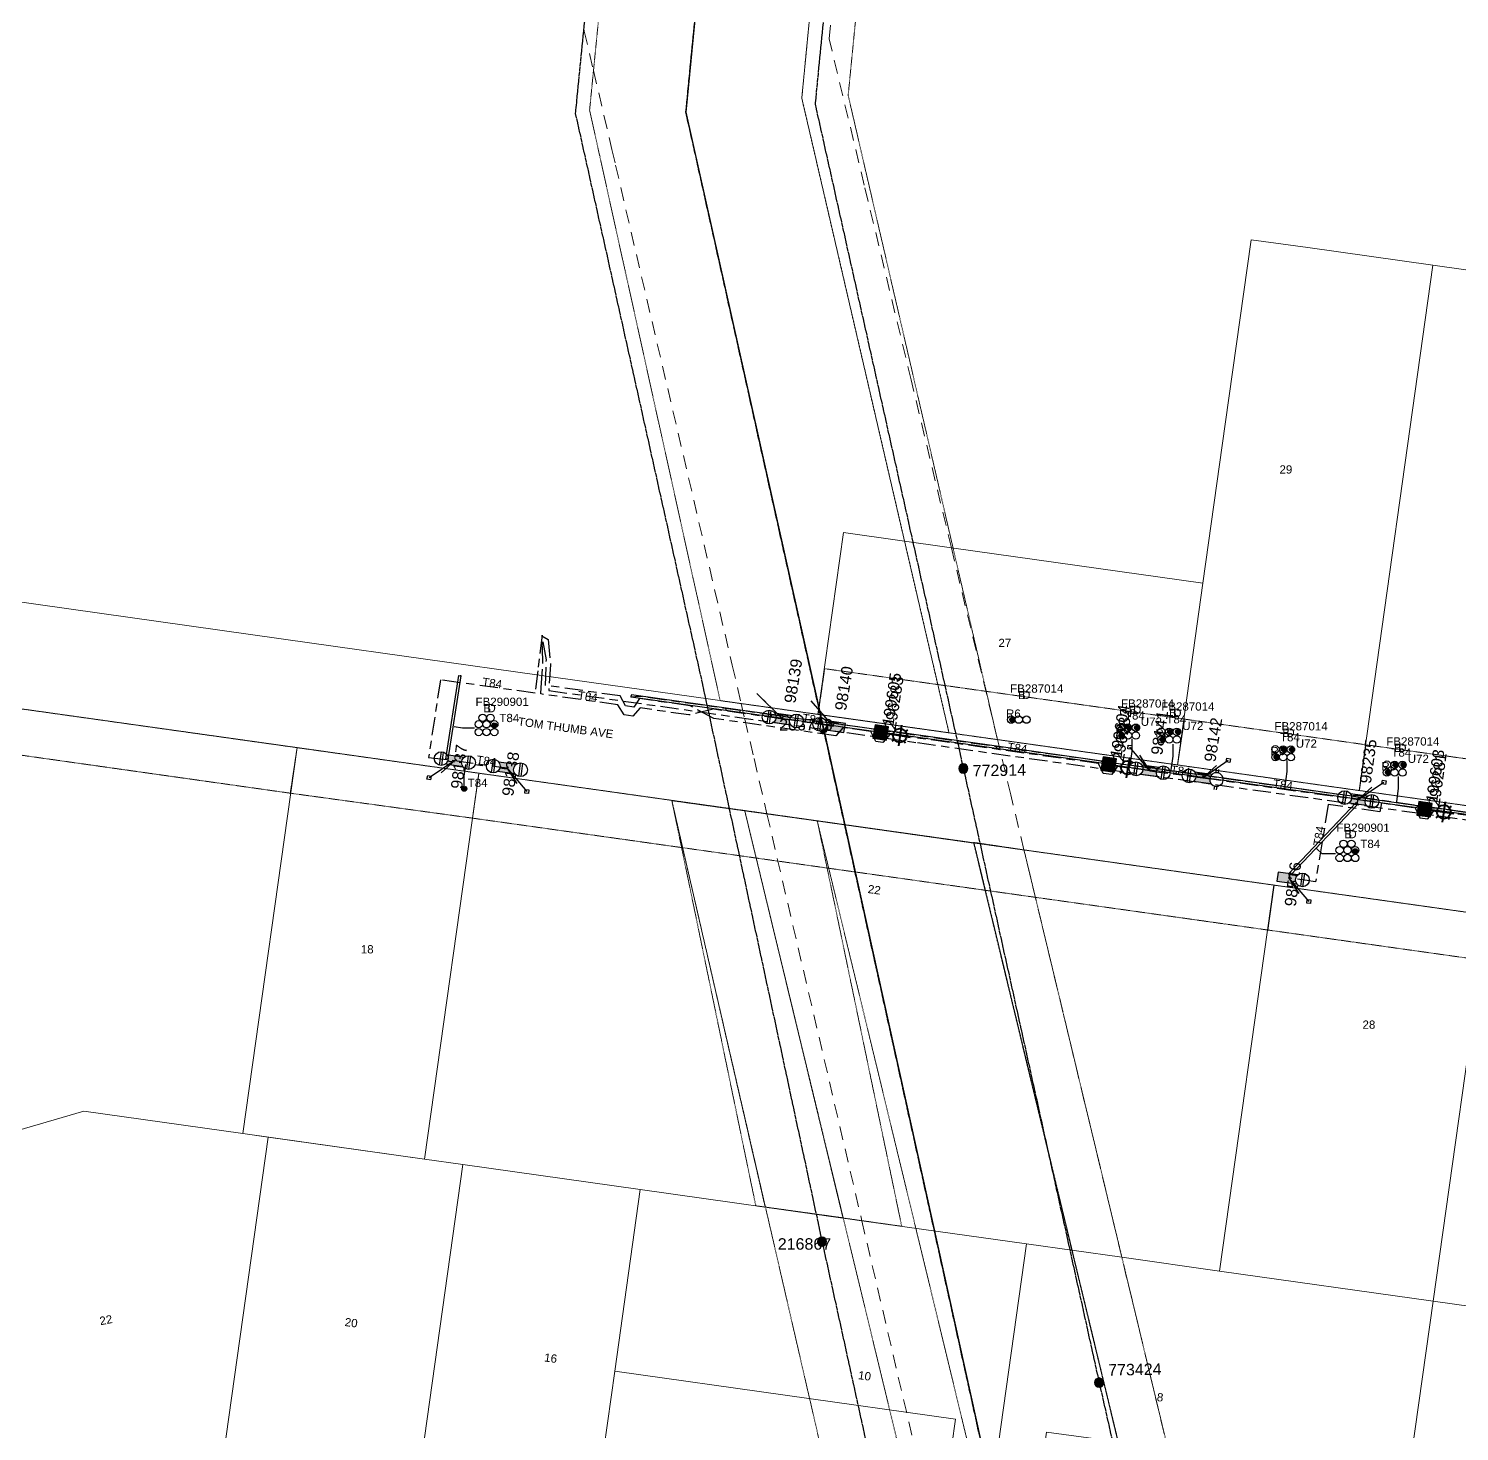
# Model space of a CAD drawing. Header units: metres. Extents: x 277863 to 282129, y 6130772 to 6135401.
# Drawn here: x 279113.3 to 279425.2, y 6133864.1 to 6134169.8 of the extents above; entities that cross this region are included whole.
import ezdxf
from ezdxf.enums import TextEntityAlignment as Align

# ---------------------------------------------------------------- set-up
doc = ezdxf.new("R2010")
doc.units = ezdxf.units.M
for name, pattern in [('Cable Exist OH', [1, 1, 0]), ('Cable Exist UG', [8.2, 4, -1.2, 1.8, -1.2]), ('Dash', [5, 3, -2]), ('HIDDEN', [0.375, 0.25, -0.125]), ('HIDDEN2', [0.1875, 0.125, -0.0625])]:
    doc.linetypes.add(name, pattern=pattern)
doc.layers.get('0').update_dxf_attribs({"color": 6})
for name, color, linetype, lineweight in [('Cadastre Easements_SP_EXT', 9, 'Continuous', 5), ('Cadastre Land Parcels_SP_EXT', 9, 'Continuous', 5), ('Cadastre Other Property_SP_EXT', 9, 'HIDDEN', 5), ('Cadastre Roads_SP_EXT', 9, 'Continuous', 5)]:
    doc.layers.add(name, color=color, linetype=linetype, lineweight=lineweight)
for name, color, linetype in [('Duct_SP_EXT', 7, 'Continuous'), ('Equip_LV_EXT', 7, 'Continuous'), ('Equip_SP_SL_EXT', 7, 'Continuous'), ('Mains_HV_EXT', 7, 'Continuous'), ('Mains_LV_EXT', 7, 'Continuous'), ('Mains_SL_EXT', 7, 'Continuous'), ('Mains_TR_EXT', 7, 'Continuous'), ('Services_SP_EXT', 7, 'Continuous'), ('SupportsOH_SP_TR_HV_LV_SL_EXT', 7, 'Continuous'), ('SupportsUG_SP_LV_EXT', 7, 'Continuous'), ('SupportsUG_SP_LV_SL_EXT', 7, 'Continuous'), ('Trench_SP_EXT', 7, 'Continuous')]:
    doc.layers.add(name, color=color, linetype=linetype)
doc.styles.add('COLUMN_LABEL', font='arial.ttf')
doc.styles.add('iecARIAL', font='arial.ttf', dxfattribs={"height": 2})
doc.styles.add('POLE_LABEL', font='arial.ttf')
doc.styles.get("Standard").update_dxf_attribs({"font": 'arial.ttf'})
doc.linetypes.add('Cable E OH', pattern='A,9.4,["E",Standard,S=1.7,R=0,X=0,Y=-1],0', length=9.4)

# ---------------------------------------------------------------- blocks, each defined once
blk = doc.blocks.new('COLUMN_EXT')
blk.add_hatch(color=256).paths.add_polyline_path([(-1.49, 1.48), (-1.49, -1.49), (1.48, -1.49), (1.48, 1.48)])
blk.add_lwpolyline([(-1.49, -1.49), (1.48, -1.49), (1.48, 1.48), (-1.49, 1.48)], close=True)
for tag, height, style, flags, p in [('ASSET_NUM', 2.5, 'COLUMN_LABEL', 8, (2, 2)), ('STRUCTURE_PLANT_NUMBER', 0.2, 'POLE_LABEL', 9, (1.81, 0.03)), ('STREET_CODE', 0.2, 'COLUMN_LABEL', 9, (1.81, -0.2))]:
    blk.add_attdef(tag, text='', height=height, dxfattribs=dict(style=style, flags=flags)).set_placement(p, align=Align.MIDDLE_LEFT)
at = {"flags": 1}
blk.add_attdef('Z', (1.81, -2.35), '', height=0.2, dxfattribs=at)
at = {"flags": 9}
for tag, p in [('COLUMN_TYPE', (1.81, -0.4)), ('OWNED_BY', (1.81, -0.6)), ('STATE', (1.81, -0.8)), ('USAGE', (1.81, -1)), ('STREETNAME', (1.81, -1.6)), ('SUBURB', (1.81, -1.8)), ('LEGEND', (1.81, -1.2)), ('LOCATION', (1.81, -1.4)), ('NOTES', (1.81, -2))]:
    blk.add_attdef(tag, text='', height=0.2, dxfattribs=at).set_placement(p, align=Align.MIDDLE_LEFT)
blk = doc.blocks.new('PILLAR_EXT')
blk.add_hatch(color=256).paths.add_polyline_path([(-2.475, 0.99), (-2.475, -0.99), (2.475, -0.99), (2.475, 0.99)])
blk.add_lwpolyline([(-2.475, -0.99), (2.475, -0.99), (2.475, 0.99), (-2.475, 0.99)], close=True)
at = {"style": 'iecARIAL', "flags": 8}
blk.add_attdef('ASSET_NUM', (1.5, 3.5), '', height=2.5, dxfattribs=at)
for tag, p, flags in [('OWNED_BY', (0, -0.2), 9), ('STATE', (0, -0.4), 9), ('SUPPORT_TYPE', (0, -0.6), 9), ('STREETNAME', (0, -1.8), 9), ('SUBURB', (0, -2), 1), ('USAGE', (0, -0.8), 9), ('LEGEND', (0, -1), 9), ('LOCATION', (0, -1.2), 9), ('NOTES', (0, -1.4), 9), ('PARENT', (0, -1.6), 9)]:
    blk.add_attdef(tag, p, '', height=0.2, dxfattribs=dict(flags=flags))
blk = doc.blocks.new('DUCT_EXT')
blk.add_circle((0, 0.8), 0.8)
at = {"flags": 1}
blk.add_attdef('Z', (0, 0), '', height=0.2, dxfattribs=at)
at = {"flags": 9}
for tag, p in [('DUCT_CODE', (0, 0)), ('XSECT_TYPE', (0, -0.2)), ('STATE', (0, -0.6)), ('FB_REFERENCE', (0, -0.4)), ('NOTES', (0, -0.8))]:
    blk.add_attdef(tag, text='', height=0.2, dxfattribs=at).set_placement(p, align=Align.MIDDLE_LEFT)
blk = doc.blocks.new('SL_LANTERN_EXT')
at = {"lineweight": 40}
for p, q in [((0, 1.97), (0, 6.47)), ((-2.25, 4.22), (2.25, 4.22)), ((-1.46, 5.68), (-1.06, 5.28)), ((-1.46, 2.76), (-1.06, 3.16)), ((1.46, 5.68), (1.06, 5.28)), ((1.46, 2.76), (1.06, 3.16)), ((0, 0), (0, 2.72))]:
    blk.add_line(p, q, dxfattribs=at)
blk.add_circle((0, 4.22), 1.5, dxfattribs=at)
at = {"style": 'iecARIAL', "flags": 8}
blk.add_attdef('ASSET_NUM', (1.5, 1.5), '', height=2.5, dxfattribs=at)
for tag, p, height, flags in [('OPERATING_VOLTAGE', (0.98, -1.65), 0.2, 9), ('ORIENTATION', (0.98, -1.85), 0.2, 9), ('OWNED_BY', (0.98, -2.05), 0.2, 9), ('STATE', (0.98, -2.25), 0.2, 9), ('CONSTRUCTED_VOLTAGE', (0.98, -0.65), 0.2, 9), ('CONTROL_TYPE', (0.98, -0.85), 0.2, 9), ('LANTERN_PURPOSE', (0.98, -1.05), 0.2, 9), ('LANTERN_TYPE', (0.98, -1.25), 0.2, 9), ('NO_PHASES', (0.98, -1.45), 0.2, 9), ('USAGE', (0.98, -2.45), 0.2, 9), ('CEXIST', (0.98, -2.65), 0.2, 9), ('CNEW', (0.98, -2.85), 0.2, 9), ('CNUMBER', (0.98, -3.05), 0.2, 9), ('CREMOVE', (0.98, -3.25), 0.2, 9), ('LNUMBER', (2.18, -3.25), 2.5, 8), ('CREPLACE', (0.98, -3.45), 0.2, 9), ('LKINGHEIGHT', (0.98, -3.65), 0.2, 9), ('LBRACKET', (0.98, -3.85), 0.2, 9), ('LBRACKETVOCAB', (0.98, -4.05), 0.2, 9), ('LCATEGORY', (0.98, -4.25), 0.2, 9), ('LCHARGE1', (0.98, -4.45), 0.2, 9), ('LCHARGE1PERCENT', (0.98, -4.65), 0.2, 9), ('LCHARGE2', (0.98, -4.85), 0.2, 9), ('LCHARGE2PERCENT', (0.98, -5.05), 0.2, 9), ('LCHARGE3', (0.98, -5.25), 0.2, 9), ('LCHARGE3PERCENT', (0.98, -5.45), 0.2, 9), ('LEXIST', (0.98, -5.65), 0.2, 9), ('LLAMP', (0.98, -5.85), 0.2, 9), ('LLAMPVOCAB', (0.98, -6.05), 0.2, 9), ('LMAST', (0.98, -6.25), 0.2, 9), ('STREETNAME', (0.98, -9.25), 0.2, 9), ('SUBURB', (0.98, -9.45), 0.2, 1), ('LMASTVOCAB', (0.98, -6.45), 0.2, 9), ('LNEW', (0.98, -6.65), 0.2, 9), ('LANTNUMBER', (0.98, -6.85), 0.2, 9), ('LOUTREACH', (0.98, -7.25), 0.2, 9), ('LOUTREACHVOCAB', (0.98, -7.45), 0.2, 9), ('LRATECODE', (0.98, -7.65), 0.2, 9), ('LREMOVE', (0.98, -7.85), 0.2, 9), ('LREPLACE', (0.98, -8.05), 0.2, 9), ('LTYPE', (0.98, -8.25), 0.2, 9), ('LTYPEVOCAB', (0.98, -8.45), 0.2, 9), ('LEGEND', (0.98, -8.65), 0.2, 9), ('LOCATION', (0.98, -8.85), 0.2, 9), ('NOTES', (0.98, -9.05), 0.2, 9)]:
    blk.add_attdef(tag, p, '', height=height, dxfattribs=dict(flags=flags))
blk = doc.blocks.new('CCP_EXT')
blk.add_wipeout([(0, 0.57), (0.57, 0), (0, -0.57), (-0.57, 0)])
blk.add_lwpolyline([(-0.57, 0), (0, 0.57), (0.57, 0), (0, -0.57), (-0.57, 0)])
at = {"flags": 1}
blk.add_attdef('Z', (0, 0), '', height=0.2, dxfattribs=at)
at = {"flags": 9}
for tag, p in [('CCP_TYPE', (0, 0)), ('CONSTRUCTED_VOLTAGE', (0, -0.2)), ('OPERATING_VOLTAGE', (0, -0.6)), ('ORIENTATION', (0, -0.8)), ('OWNED_BY', (0, -1)), ('STATE', (0, -1.8)), ('NO_PHASES', (0, -0.4)), ('USAGE', (0, -1.2)), ('LEGEND', (0, -1.4)), ('LIFE_SUPPORT', (0, -1.6)), ('NOTES', (0, -2))]:
    blk.add_attdef(tag, text='', height=0.2, dxfattribs=at).set_placement(p, align=Align.MIDDLE_LEFT)
blk = doc.blocks.new('POLE_EXT')
blk.add_hatch(color=256).paths.add_polyline_path([(-1, 0, 1), (1, 0, 1)])
blk.add_lwpolyline([(-1, 0, 1), (1, 0, 1)], format="xyb", close=True)
for tag, height, flags, p in [('pNumber', 2.5, 8, (-17.84, 2.07)), ('OWNED_BY', 0.2, 9, (1.35, -0.4)), ('SPECIAL_USE', 0.2, 9, (1.35, -0.8)), ('STATE', 0.2, 9, (1.35, -1)), ('cLV', 0.2, 9, (1.35, -1.4)), ('hDepth', 0.2, 9, (1.35, -1.6)), ('hDia', 0.2, 9, (1.35, -1.8)), ('cHV', 0.2, 9, (1.35, -2)), ('PARENT', 0.2, 9, (1.35, -0.6)), ('USAGE', 0.2, 9, (1.35, -1.2)), ('LBRACKET', 0.2, 9, (1.35, -2.2)), ('LExisting', 0.2, 9, (1.35, -2.4)), ('LANTNUMBER', 0.2, 9, (1.35, -2.6)), ('LOther', 0.2, 9, (1.35, -2.8)), ('LRemove', 0.2, 9, (1.35, -3)), ('LEGEND', 0.2, 9, (1.35, -3.2)), ('cLinedev', 0.2, 9, (1.35, -3.4)), ('pExisting', 0.2, 9, (1.35, -3.8)), ('pFooting', 0.2, 9, (1.35, -4.4)), ('pNew', 0.2, 9, (1.35, -4.6)), ('pRelocate', 0.2, 9, (1.35, -5)), ('pRemove', 0.2, 9, (1.35, -5.2)), ('pReplace', 0.2, 9, (1.35, -5.4)), ('pStay', 0.2, 9, (1.35, -5.6)), ('pType', 0.2, 9, (1.35, -5.8)), ('cspan', 0.2, 9, (1.35, -6)), ('STREETNAME', 0.2, 9, (1.35, -6.2)), ('LOCATION', 0.2, 9, (1.35, -3.6)), ('PFNUMBER', 0.2, 9, (1.35, -4)), ('NEWPFNUMBER', 0.2, 9, (1.35, -4.2)), ('SUBURB', 0.2, 9, (1.35, -6.4)), ('OPERATED_BY', 0.2, 9, (1.36, -7.01)), ('NOTES', 0.2, 9, (1.35, -6.6)), ('MAINTAINED_BY', 0.2, 9, (1.36, -6.81))]:
    blk.add_attdef(tag, text='', height=height, dxfattribs=dict(flags=flags)).set_placement(p, align=Align.MIDDLE_LEFT)
at = {"style": 'POLE_LABEL'}
for tag, height, flags, p in [('ASSET_NUM', 2.5, 8, (2, 2)), ('STRUCTURE_PLANT_NUMBER', 0.2, 9, (1.35, 0.03)), ('STREET_CODE', 0.2, 9, (1.35, -0.2))]:
    blk.add_attdef(tag, text='', height=height, dxfattribs=dict(at, flags=flags)).set_placement(p, align=Align.MIDDLE_LEFT)
at = {"flags": 1}
blk.add_attdef('Z', (1.35, -7.33), '', height=0.2, dxfattribs=at)
blk = doc.blocks.new('LV_UG_LINKS_CLOSED_EXT')
blk.add_wipeout([(-1.06, 1.06), (-1.18, 0.92), (-1.29, 0.76), (-1.37, 0.59), (-1.43, 0.42), (-1.48, 0.23), (-1.49, 0.05), (-1.49, -0.14), (-1.46, -0.33), (-1.41, -0.51), (-1.33, -0.68), (-1.24, -0.84), (-1.12, -0.99), (-0.99, -1.12), (-0.84, -1.24), (-0.68, -1.33), (-0.51, -1.41), (-0.33, -1.46), (-0.14, -1.49), (0.05, -1.49), (0.23, -1.48), (0.42, -1.43), (0.59, -1.37), (0.76, -1.29), (0.92, -1.18), (1.06, -1.06), (1.18, -0.92), (1.29, -0.76), (1.37, -0.59), (1.43, -0.42), (1.48, -0.23), (1.49, -0.05), (1.49, 0.14), (1.46, 0.33), (1.41, 0.51), (1.33, 0.68), (1.24, 0.84), (1.12, 0.99), (0.99, 1.12), (0.84, 1.24), (0.68, 1.33), (0.51, 1.41), (0.33, 1.46), (0.14, 1.49), (-0.05, 1.49), (-0.23, 1.48), (-0.42, 1.43), (-0.59, 1.37), (-0.76, 1.29), (-0.92, 1.18)])
for p, q in [((-0.25, -1.48), (-0.25, 1.48)), ((0.25, -1.48), (0.25, 1.48))]:
    blk.add_line(p, q)
blk.add_circle((0, 0), 1.5)
at = {"flags": 9}
for tag, p in [('ACTUAL_STATUS', (0, 0)), ('CONSTRUCTED_VOLTAGE', (0, -0.2)), ('OPERATING_VOLTAGE', (0, -0.6)), ('ORIENTATION', (0, -0.8)), ('STATE', (0, -1)), ('SWITCH_TYPE', (0, -1.2)), ('NO_PHASES', (0, -0.4)), ('USAGE', (0, -1.4)), ('NOTES', (0, -1.6))]:
    blk.add_attdef(tag, text='', height=0.2, dxfattribs=at).set_placement(p, align=Align.MIDDLE_LEFT)
at = {"flags": 1}
blk.add_attdef('Z', (0, 0), '', height=0.2, dxfattribs=at)
blk = doc.blocks.new('LV_UG_LINKS_OPEN_EXT')
for p, q in [((-0.25, 1.47), (-0.25, 2.22)), ((0.25, 1.47), (0.25, 2.22)), ((-0.25, -1.47), (-0.25, -2.22)), ((0.25, -1.47), (0.25, -2.22))]:
    blk.add_line(p, q)
at = {"flags": 9}
for tag, p in [('ACTUAL_STATUS', (0, 0)), ('CONSTRUCTED_VOLTAGE', (0, -0.2)), ('OPERATING_VOLTAGE', (0, -0.6)), ('ORIENTATION', (0, -0.8)), ('STATE', (0, -1)), ('SWITCH_TYPE', (0, -1.2)), ('NO_PHASES', (0, -0.4)), ('USAGE', (0, -1.4)), ('NOTES', (0, -1.6))]:
    blk.add_attdef(tag, text='', height=0.2, dxfattribs=at).set_placement(p, align=Align.MIDDLE_LEFT)
at = {"flags": 1}
blk.add_attdef('Z', (0, 0), '', height=0.2, dxfattribs=at)
blk.add_wipeout([(-0.25, 1.47), (-0.43, 1.43), (-0.61, 1.36), (-0.77, 1.28), (-0.93, 1.17), (-1.07, 1.05), (-1.19, 0.9), (-1.29, 0.75), (-1.38, 0.58), (-1.44, 0.4), (-1.48, 0.22), (-1.49, 0.03), (-1.49, -0.16), (-1.45, -0.34), (-1.4, -0.52), (-1.32, -0.69), (-1.23, -0.85), (-1.11, -1), (-0.98, -1.13), (-0.83, -1.24), (-0.66, -1.34), (-0.49, -1.41), (-0.31, -1.46), (-0.13, -1.49), (0.06, -1.49), (0.25, -1.47), (0.43, -1.43), (0.61, -1.36), (0.77, -1.28), (0.93, -1.17), (1.07, -1.05), (1.19, -0.9), (1.29, -0.75), (1.38, -0.58), (1.44, -0.4), (1.48, -0.22), (1.49, -0.03), (1.49, 0.16), (1.45, 0.34), (1.4, 0.52), (1.32, 0.69), (1.23, 0.85), (1.11, 1), (0.98, 1.13), (0.83, 1.24), (0.66, 1.34), (0.49, 1.41), (0.31, 1.46), (0.13, 1.49), (-0.06, 1.49)])
blk.add_lwpolyline([(0, -1.49, 1), (0, 1.49, 1)], format="xyb", close=True)
blk = doc.blocks.new('CABLE_LARGE_EXT')
h = blk.add_hatch(color=256)
edge = h.paths.add_edge_path()
edge.add_arc((0, 0.55), 0.55, 0, 360)
blk.add_circle((0, 0.55), 0.55)
at = {"flags": 1}
blk.add_attdef('Z', (0, 0), '', height=0.2, dxfattribs=at)
at = {"flags": 9}
for tag, p in [('COND_CODE', (0, 0)), ('STATE', (0, -0.4)), ('XSECT_SIZE', (0, -0.6)), ('FB_REFERENCE', (0, -0.2)), ('NOTES', (0, -0.8))]:
    blk.add_attdef(tag, text='', height=0.2, dxfattribs=at).set_placement(p, align=Align.MIDDLE_LEFT)

msp = doc.modelspace()

# ---------------------------------------------------------------- linework, layer by layer
at = {"layer": 'Cadastre Land Parcels_SP_EXT', "linetype": 'Continuous'}
for points in [[(279363.71, 6134009.37), (279403.32, 6134003.8), (279419.41, 6134118.25), (279392.15, 6134122.1), (279379.78, 6134123.84), (279374.14, 6134083.66), (279369.28, 6134048.99), (279363.71, 6134009.37)], [(279403.32, 6134003.8), (279442.94, 6133998.23), (279449.9, 6134047.75), (279459.03, 6134112.66), (279419.41, 6134118.25), (279403.32, 6134003.8)], [(279369.28, 6134048.99), (279314.44, 6134056.7), (279290.93, 6134060.01), (279285.36, 6134020.39), (279324.49, 6134014.89), (279363.71, 6134009.37), (279369.28, 6134048.99)], [(279030.4, 6134002.32), (279091.63, 6133924.1), (279125.3, 6133933.89), (279159.97, 6133929.02), (279171.8, 6134013.13), (279105.47, 6134022.47), (279103.65, 6134022.7), (279098.47, 6134023.2), (279093.28, 6134023.42), (279088.08, 6134023.37), (279082.88, 6134023.05), (279077.72, 6134022.46), (279072.59, 6134021.59), (279067.51, 6134020.46), (279062.5, 6134019.07), (279057.57, 6134017.41), (279052.73, 6134015.5), (279048, 6134013.34), (279043.39, 6134010.93), (279038.91, 6134008.29), (279034.57, 6134005.42), (279030.4, 6134002.32)], [(279211.42, 6134007.56), (279171.8, 6134013.13), (279159.97, 6133929.02), (279199.58, 6133923.45), (279211.42, 6134007.56)], [(279199.58, 6133923.45), (279207.97, 6133922.27), (279246.6, 6133916.84), (279294.92, 6133910.04), (279330.8, 6133904.99), (279351.6, 6133902.07), (279372.91, 6133899.07), (279384.74, 6133983.18), (279330.27, 6133990.84), (279274.22, 6133998.73), (279211.42, 6134007.56), (279199.58, 6133923.45)], [(279431.29, 6133976.63), (279431.29, 6133976.64), (279384.74, 6133983.18), (279384.74, 6133983.18), (279372.91, 6133899.07), (279419.47, 6133892.52), (279431.29, 6133976.63)], [(279508.93, 6133950.36), (279508.93, 6133950.37), (279495.81, 6133967.57), (279431.29, 6133976.64), (279431.29, 6133976.63), (279419.47, 6133892.52), (279499.21, 6133881.31), (279508.93, 6133950.36)], [(279070.74, 6133861.59), (279135.38, 6133854.93), (279144.04, 6133841.31), (279167.01, 6133847.22), (279155.68, 6133858.46), (279165.48, 6133928.24), (279159.97, 6133929.02), (279125.3, 6133933.89), (279091.63, 6133924.1), (279074.05, 6133893.77), (279070.74, 6133861.59)], [(279155.68, 6133858.46), (279167.01, 6133847.22), (279196.84, 6133843.03), (279207.97, 6133922.27), (279199.58, 6133923.45), (279165.48, 6133928.24), (279155.68, 6133858.46)], [(279196.84, 6133843.03), (279235.47, 6133837.59), (279241.04, 6133877.21), (279246.6, 6133916.84), (279207.97, 6133922.27), (279196.84, 6133843.03)], [(279241.04, 6133877.21), (279315.34, 6133866.77), (279309.77, 6133827.14), (279319.67, 6133825.75), (279330.8, 6133904.99), (279294.92, 6133910.04), (279246.6, 6133916.84), (279241.04, 6133877.21)], [(279319.67, 6133825.75), (279329.57, 6133824.39), (279335.15, 6133863.98), (279413.95, 6133853.34), (279419.47, 6133892.52), (279372.91, 6133899.07), (279351.6, 6133902.07), (279330.8, 6133904.99), (279319.67, 6133825.75)], [(279413.95, 6133853.34), (279493.71, 6133842.23), (279494.99, 6133851.34), (279499.21, 6133881.31), (279419.47, 6133892.52), (279413.95, 6133853.34)], [(279235.47, 6133837.59), (279309.77, 6133827.14), (279315.34, 6133866.77), (279241.04, 6133877.21), (279235.47, 6133837.59)]]:
    msp.add_lwpolyline(points, close=True, dxfattribs=at)
at = {"layer": 'Cadastre Other Property_SP_EXT', "linetype": 'HIDDEN2'}
for points in [[(279264.04, 6134023.38), (279313.92, 6134016.37), (279281.83, 6134154.69), (279284.76, 6134184.94), (279298.11, 6134320.13), (279252.77, 6134326.52), (279239.25, 6134189.42), (279235.57, 6134152.07), (279237.37, 6134143.93), (279237.77, 6134142.13), (279264.04, 6134023.38)], [(279324.49, 6134014.88), (279291.94, 6134155.29), (279308.01, 6134318.74), (279298.11, 6134320.13), (279284.76, 6134184.94), (279281.83, 6134154.69), (279313.92, 6134016.37), (279324.49, 6134014.88)], [(279269.39, 6133999.41), (279253.49, 6134001.64), (279273.85, 6133913), (279290.8, 6133910.66), (279269.39, 6133999.41)], [(279253.49, 6134001.64), (279271.8, 6133913.29), (279303.61, 6133908.82), (279285.21, 6133997.18), (279253.49, 6134001.64)]]:
    msp.add_lwpolyline(points, close=True, dxfattribs=at)
msp.add_lwpolyline([(279171.8, 6134013.13), (279103.65, 6134022.71), (279103.65, 6134022.71, 0.198945), (279030.4, 6134002.32), (279030.4, 6134002.32), (279036.58, 6133994.43), (279036.58, 6133994.43, -0.194951), (279101.25, 6134012.96), (279101.25, 6134012.96), (279170.31, 6134003.21), (279171.8, 6134013.13)], format="xyb", close=True, dxfattribs=at)
at = {"layer": 'Duct_SP_EXT'}
for p, q in [((279207.09, 6134028.85), (279207.33, 6134028.81)), ((279207.57, 6134028.77), (279207.33, 6134028.81)), ((279244.67, 6134024.64), (279244.64, 6134024.4)), ((279265.35, 6134021.73), (279244.67, 6134024.64)), ((279244.61, 6134024.16), (279244.64, 6134024.4)), ((279265.28, 6134021.26), (279244.61, 6134024.16)), ((279265.35, 6134021.73), (279265.32, 6134021.49)), ((279268.41, 6134021.3), (279265.35, 6134021.73)), ((279265.28, 6134021.26), (279265.32, 6134021.49)), ((279268.35, 6134020.82), (279265.28, 6134021.26)), ((279268.35, 6134020.82), (279268.38, 6134021.06)), ((279268.41, 6134021.3), (279268.38, 6134021.06)), ((279299.01, 6134016.51), (279299.04, 6134016.75)), ((279299.01, 6134016.51), (279299.04, 6134016.75)), ((279324.22, 6134012.97), (279299.01, 6134016.51)), ((279299.08, 6134016.99), (279299.04, 6134016.75)), ((279299.08, 6134016.99), (279299.04, 6134016.75)), ((279324.29, 6134013.44), (279299.08, 6134016.99)), ((279324.22, 6134012.97), (279324.25, 6134013.2)), ((279348.69, 6134009.53), (279324.22, 6134012.97)), ((279324.29, 6134013.44), (279324.25, 6134013.2)), ((279348.76, 6134010), (279324.29, 6134013.44)), ((279348.69, 6134009.53), (279348.72, 6134009.76)), ((279348.69, 6134009.53), (279348.72, 6134009.76)), ((279348.76, 6134010), (279348.72, 6134009.76)), ((279348.76, 6134010), (279348.72, 6134009.76)), ((279417.51, 6133999.85), (279417.54, 6134000.08)), ((279417.57, 6134000.32), (279417.54, 6134000.08)), ((279417.67, 6133999.82), (279417.7, 6134000.06)), ((279439.22, 6133996.79), (279417.67, 6133999.82)), ((279417.74, 6134000.3), (279417.7, 6134000.06)), ((279439.28, 6133997.27), (279417.74, 6134000.3))]:
    msp.add_line(p, q, dxfattribs=at)
for points in [[(279210.49, 6134017.4), (279207.87, 6134017.4), (279206.01, 6134017.69)], [(279387.58, 6134010.34), (279387.58, 6134007.91), (279387.13, 6134004.72)], [(279411.88, 6134006.88), (279411.88, 6134004.27), (279411.46, 6134001.31)], [(279398.18, 6133989.97), (279395.27, 6133989.97), (279394.03, 6133991.15)]]:
    msp.add_lwpolyline(points, dxfattribs=at)
at = {"layer": 'Mains_SL_EXT', "linetype": 'Cable Exist UG'}
for points in [[(279348.76, 6134009.45), (279347.05, 6134010.18), (279300.87, 6134016.63), (279299.05, 6134016.42)], [(279468.96, 6133992.54), (279467.11, 6133993.32), (279419.89, 6133999.94), (279417.6, 6133999.7)]]:
    msp.add_lwpolyline(points, dxfattribs=at)
at = {"layer": 'Mains_TR_EXT', "linetype": 'Cable Exist OH'}
for points in [[(279286.24, 6133905.47), (279314.3, 6133777.78), (279360.51, 6133573.22), (279394.94, 6133413.95), (279418.32, 6133311.21), (279450.66, 6133166.21), (279492.15, 6132980.87), (279503, 6132795.75), (279517.27, 6132506.24)], [(279346.65, 6133874.76), (279379.43, 6133730.62), (279404.23, 6133621.56), (279417.42, 6133563.63), (279440.09, 6133461.45), (279446.55, 6133429.25), (279470.86, 6133319.72), (279495.93, 6133207.45), (279545.37, 6132986.04), (279553.34, 6132832.21), (279559.66, 6132716.35), (279565.75, 6132601.49)], [(279346.65, 6133874.76), (279379.43, 6133730.62), (279404.23, 6133621.56), (279417.42, 6133563.63), (279444.25, 6133442.11), (279470.86, 6133319.72), (279495.93, 6133207.45), (279545.37, 6132986.04), (279553.36, 6132831.21), (279559.66, 6132716.35), (279565.75, 6132601.49)]]:
    msp.add_lwpolyline(points, dxfattribs=at)
at = {"layer": 'Trench_SP_EXT', "linetype": 'Cable Exist UG'}
for points in [[(279277.69, 6134019.37), (279273.45, 6134023.53)], [(279288.73, 6134017.77), (279284.82, 6134022.21)], [(279217.46, 6134008.43), (279211.66, 6134009.25), (279211.12, 6134009.32), (279211.12, 6134009.32), (279206.15, 6134010.02)], [(279402.7, 6134000.81), (279402.89, 6134001.01), (279403.15, 6134001.84)], [(279387.99, 6133984.7), (279388.29, 6133985.62), (279388.55, 6133985.89)]]:
    msp.add_lwpolyline(points, dxfattribs=at)
msp.add_lwpolyline([(279204.55, 6134010.99), (279204.5, 6134010.68), (279204.5, 6134010.68, 0.34549), (279205.02, 6134010.18), (279205.02, 6134010.18), (279206.15, 6134010.02)], format="xyb", dxfattribs=at)

# ---------------------------------------------------------------- block references
at = {"layer": 'Duct_SP_EXT'}
for name, p in [('DUCT_EXT', (279211.4, 6134017.43)), ('DUCT_EXT', (279212.25, 6134018.83)), ('DUCT_EXT', (279213.1, 6134017.43)), ('DUCT_EXT', (279213.95, 6134018.83)), ('DUCT_EXT', (279214.8, 6134017.43)), ('CABLE_LARGE_EXT', (279214.8, 6134017.43)), ('DUCT_EXT', (279211.4, 6134015.73)), ('DUCT_EXT', (279213.1, 6134015.73)), ('DUCT_EXT', (279214.8, 6134015.73)), ('CABLE_LARGE_EXT', (279208.25, 6134003.64)), ('DUCT_EXT', (279399.09, 6133989.99)), ('DUCT_EXT', (279399.94, 6133991.39)), ('DUCT_EXT', (279400.79, 6133989.99)), ('DUCT_EXT', (279401.64, 6133991.39)), ('DUCT_EXT', (279402.49, 6133989.99)), ('CABLE_LARGE_EXT', (279402.49, 6133989.99)), ('DUCT_EXT', (279399.09, 6133988.29)), ('DUCT_EXT', (279400.79, 6133988.29)), ('DUCT_EXT', (279402.49, 6133988.29))]:
    msp.add_blockref(name, p, dxfattribs=at)
for name, p, rotation in [('DUCT_EXT', (279328.28, 6134019.24), 90), ('CABLE_LARGE_EXT', (279328.28, 6134019.24), 90), ('DUCT_EXT', (279329.93, 6134019.24), 90), ('DUCT_EXT', (279331.63, 6134019.24), 90), ('DUCT_EXT', (279352.1, 6134017.48), 90), ('DUCT_EXT', (279352.1, 6134015.78), 90), ('DUCT_EXT', (279353.76, 6134017.48), 90), ('DUCT_EXT', (279353.76, 6134015.78), 90), ('CABLE_LARGE_EXT', (279353.76, 6134017.48), 90), ('DUCT_EXT', (279355.46, 6134017.48), 90), ('DUCT_EXT', (279355.46, 6134015.78), 90), ('CABLE_LARGE_EXT', (279355.46, 6134017.48), 90), ('DUCT_EXT', (279361.02, 6134016.61), 90), ('DUCT_EXT', (279361.02, 6134014.91), 90), ('CABLE_LARGE_EXT', (279361.02, 6134014.91), 90), ('DUCT_EXT', (279362.7, 6134016.6), 90), ('DUCT_EXT', (279362.7, 6134014.9), 90), ('CABLE_LARGE_EXT', (279362.7, 6134016.6), 90), ('DUCT_EXT', (279364.4, 6134016.6), 90), ('DUCT_EXT', (279364.4, 6134014.9), 90), ('CABLE_LARGE_EXT', (279364.4, 6134016.6), 90), ('DUCT_EXT', (279385.88, 6134012.77), 90.00569440341852), ('DUCT_EXT', (279387.57, 6134012.74), 90.00569440341852), ('CABLE_LARGE_EXT', (279387.57, 6134012.74), 90), ('DUCT_EXT', (279389.27, 6134012.74), 90.00569440341852), ('CABLE_LARGE_EXT', (279389.27, 6134012.74), 90.00569440341852), ('DUCT_EXT', (279385.88, 6134011.07), 90.00569440341852), ('CABLE_LARGE_EXT', (279385.88, 6134011.07), 90.00569440341852), ('DUCT_EXT', (279387.57, 6134011.04), 90.00569440341852), ('DUCT_EXT', (279389.27, 6134011.04), 90.00569440341852), ('DUCT_EXT', (279410.2, 6134009.43), 90.0417933908944), ('DUCT_EXT', (279411.87, 6134009.4), 90.0417933908944), ('CABLE_LARGE_EXT', (279411.87, 6134009.4), 90), ('DUCT_EXT', (279413.57, 6134009.4), 90.0417933908944), ('CABLE_LARGE_EXT', (279413.57, 6134009.4), 90.0417933908944), ('DUCT_EXT', (279410.2, 6134007.73), 90.0417933908944), ('DUCT_EXT', (279411.87, 6134007.7), 90.0417933908944), ('DUCT_EXT', (279413.57, 6134007.7), 90.0417933908944)]:
    msp.add_blockref(name, p, dxfattribs=dict(at, rotation=rotation))
at = {"layer": 'Equip_SP_SL_EXT'}
ref = msp.add_blockref('SL_LANTERN_EXT', (279299.05, 6134016.42), dxfattribs=dict(at, rotation=261.291759148293))
ref.add_attrib('ASSET_NUM', '199605', dxfattribs={"layer": '0', "height": 2.5, "rotation": 81.2918, "style": 'iecARIAL'}).set_placement((279300.55, 6134017.92), align=Align.MIDDLE_LEFT)
ref = msp.add_blockref('SL_LANTERN_EXT', (279348.76, 6134009.45), dxfattribs=dict(at, rotation=260.9189624591688))
ref.add_attrib('ASSET_NUM', '199604', dxfattribs={"layer": '0', "height": 2.5, "rotation": 80.919, "style": 'iecARIAL'}).set_placement((279350.26, 6134010.95), align=Align.MIDDLE_LEFT)
ref = msp.add_blockref('SL_LANTERN_EXT', (279417.6, 6133999.7), dxfattribs=dict(at, rotation=262.0609995973314))
ref.add_attrib('ASSET_NUM', '199603', dxfattribs={"layer": '0', "height": 2.5, "rotation": 82.061, "style": 'iecARIAL'}).set_placement((279419.1, 6134001.2), align=Align.MIDDLE_LEFT)
at = {"layer": 'SupportsOH_SP_TR_HV_LV_SL_EXT'}
ref = msp.add_blockref('POLE_EXT', (279286.54, 6134017.38), dxfattribs=dict(at, rotation=351.1833498048416))
ref.add_attrib('ASSET_NUM', '206728', dxfattribs={"layer": '0', "height": 2.5, "rotation": 0.0709, "style": 'POLE_LABEL'}).set_placement((279288.54, 6134018.13), align=Align.MIDDLE_RIGHT)
ref = msp.add_blockref('POLE_EXT', (279317.05, 6134008.6), dxfattribs=at)
ref.add_attrib('ASSET_NUM', '772914', dxfattribs={"layer": '0', "height": 2.5, "rotation": 1, "style": 'POLE_LABEL'}).set_placement((279319.05, 6134009.35), align=Align.TOP_LEFT)
ref = msp.add_blockref('POLE_EXT', (279286.24, 6133905.47), dxfattribs=at)
ref.add_attrib('ASSET_NUM', '216867', dxfattribs={"layer": '0', "height": 2.5, "style": 'POLE_LABEL'}).set_placement((279288.24, 6133906.22), align=Align.TOP_RIGHT)
ref = msp.add_blockref('POLE_EXT', (279346.65, 6133874.76), dxfattribs=at)
ref.add_attrib('ASSET_NUM', '773424', dxfattribs={"layer": '0', "height": 2.5, "rotation": 1, "style": 'POLE_LABEL'}).set_placement((279348.65, 6133875.51), align=Align.BOTTOM_LEFT)
at = {"layer": 'SupportsUG_SP_LV_EXT'}
ref = msp.add_blockref('PILLAR_EXT', (279277.69, 6134019.37), dxfattribs=dict(at, rotation=351.6936966031819))
ref.add_attrib('ASSET_NUM', '98139', dxfattribs={"layer": '0', "height": 2.5, "rotation": 80.8459, "style": 'iecARIAL'}).set_placement((279279.19, 6134022.87), align=Align.MIDDLE_LEFT)
ref = msp.add_blockref('PILLAR_EXT', (279288.73, 6134017.77), dxfattribs=dict(at, rotation=351.1833498575719))
ref.add_attrib('ASSET_NUM', '98140', dxfattribs={"layer": '0', "height": 2.5, "rotation": 80.6858, "style": 'iecARIAL'}).set_placement((279290.23, 6134021.27), align=Align.MIDDLE_LEFT)
ref = msp.add_blockref('PILLAR_EXT', (279357.67, 6134008.08), dxfattribs=dict(at, rotation=351.9067117087754))
ref.add_attrib('ASSET_NUM', '98141', dxfattribs={"layer": '0', "height": 2.5, "rotation": 82.1998, "style": 'iecARIAL'}).set_placement((279359.17, 6134011.58), align=Align.MIDDLE_LEFT)
ref = msp.add_blockref('PILLAR_EXT', (279369.25, 6134006.57), dxfattribs=dict(at, rotation=352.5379263149356))
ref.add_attrib('ASSET_NUM', '98142', dxfattribs={"layer": '0', "height": 2.5, "rotation": 80.9216, "style": 'iecARIAL'}).set_placement((279370.75, 6134010.07), align=Align.MIDDLE_LEFT)
ref = msp.add_blockref('PILLAR_EXT', (279206.19, 6134010.31), dxfattribs=dict(at, rotation=171.6502121357896))
ref.add_attrib('ASSET_NUM', '98137', dxfattribs={"layer": '0', "height": 2.5, "rotation": 83.1255, "style": 'iecARIAL'}).set_placement((279207.69, 6134013.81), align=Align.MIDDLE_RIGHT)
ref = msp.add_blockref('PILLAR_EXT', (279403.15, 6134001.84), dxfattribs=dict(at, rotation=352.032801832748))
ref.add_attrib('ASSET_NUM', '98235', dxfattribs={"layer": '0', "height": 2.5, "rotation": 82.3064, "style": 'iecARIAL'}).set_placement((279404.65, 6134005.34), align=Align.MIDDLE_LEFT)
ref = msp.add_blockref('PILLAR_EXT', (279217.53, 6134008.72), dxfattribs=dict(at, rotation=172.1692655532355))
ref.add_attrib('ASSET_NUM', '98138', dxfattribs={"layer": '0', "height": 2.5, "rotation": 81.9571, "style": 'iecARIAL'}).set_placement((279219.03, 6134012.22), align=Align.MIDDLE_RIGHT)
ref = msp.add_blockref('PILLAR_EXT', (279387.99, 6133984.7), dxfattribs=dict(at, rotation=172.5086652339159))
ref.add_attrib('ASSET_NUM', '98516', dxfattribs={"layer": '0', "height": 2.5, "rotation": 82.8999, "style": 'iecARIAL'}).set_placement((279389.49, 6133988.2), align=Align.MIDDLE_RIGHT)
at = {"layer": 'SupportsUG_SP_LV_SL_EXT'}
ref = msp.add_blockref('COLUMN_EXT', (279299.05, 6134016.42), dxfattribs=dict(at, rotation=261.291759148293))
ref.add_attrib('ASSET_NUM', '296283', dxfattribs={"layer": '0', "height": 2.5, "rotation": 81.2918, "style": 'COLUMN_LABEL'}).set_placement((279301.05, 6134017.17), align=Align.MIDDLE_LEFT)
ref = msp.add_blockref('COLUMN_EXT', (279348.76, 6134009.45), dxfattribs=dict(at, rotation=260.9189624591688))
ref.add_attrib('ASSET_NUM', '296282', dxfattribs={"layer": '0', "height": 2.5, "rotation": 80.919, "style": 'COLUMN_LABEL'}).set_placement((279350.76, 6134010.2), align=Align.MIDDLE_LEFT)
ref = msp.add_blockref('COLUMN_EXT', (279417.6, 6133999.7), dxfattribs=dict(at, rotation=262.0609995973314))
ref.add_attrib('ASSET_NUM', '296281', dxfattribs={"layer": '0', "height": 2.5, "rotation": 82.061, "style": 'COLUMN_LABEL'}).set_placement((279419.6, 6134000.45), align=Align.MIDDLE_LEFT)

# ---------------------------------------------------------------- texts
at = {"layer": 'Cadastre Land Parcels_SP_EXT'}
for s, p in [('29', (279385.97, 6134072.86)), ('27', (279324.7, 6134035.06)), ('18', (279185.69, 6133968.29)), ('28', (279404.07, 6133951.87))]:
    msp.add_text(s, height=1.8, dxfattribs=at).set_placement(p)
for s, rotation, p in [('22', 352.2437, (279296.13, 6133981.47)), ('22', 10.8024, (279128.93, 6133887.25)), ('20', 352.2427, (279182.09, 6133887.11)), ('16', 352.2423, (279225.58, 6133879.39)), ('10', 352.2419, (279294.02, 6133875.53)), ('8', 352.3876, (279359.14, 6133870.76))]:
    msp.add_text(s, height=1.8, rotation=rotation, dxfattribs=at).set_placement(p)
at = {"layer": 'Cadastre Roads_SP_EXT'}
msp.add_text('TOM THUMB AVE', height=1.8, rotation=352.2442, dxfattribs=at).set_placement((279219.86, 6134017.99))
at = {"layer": 'Duct_SP_EXT'}
for s, p in [('FB287014', (279327.25, 6134025.11)), ('B', (279328.95, 6134023.71)), ('D', (279329.85, 6134023.71)), ('FB290901', (279210.7, 6134022.23)), ('B', (279212.4, 6134020.83)), ('D', (279213.3, 6134020.83)), ('FB287014', (279351.42, 6134021.86)), ('B', (279353.12, 6134020.46)), ('D', (279354.02, 6134020.46)), ('FB287014', (279360.19, 6134021.21)), ('B', (279361.89, 6134019.81)), ('D', (279362.79, 6134019.81)), ('T84', (279215.9, 6134018.7)), ('R6', (279326.34, 6134019.65)), ('T84', (279352.28, 6134019.26)), ('U72', (279355.73, 6134017.89)), ('T84', (279361.31, 6134018.42)), ('U72', (279364.77, 6134016.97)), ('FB287014', (279384.87, 6134016.89)), ('R6', (279350.16, 6134016.21)), ('R6', (279358.92, 6134015.36)), ('T84', (279386.08, 6134014.52)), ('B', (279386.57, 6134015.49)), ('D', (279387.47, 6134015.49)), ('FB287014', (279409.24, 6134013.59)), ('R6', (279384.01, 6134011.49)), ('U72', (279389.52, 6134013.12)), ('T84', (279410.36, 6134011.18)), ('B', (279410.94, 6134012.19)), ('D', (279411.84, 6134012.19)), ('R6', (279408.19, 6134008.17)), ('U72', (279413.93, 6134009.81)), ('FB290901', (279398.39, 6133994.79)), ('B', (279400.09, 6133993.39)), ('D', (279400.99, 6133993.39)), ('T84', (279403.59, 6133991.26))]:
    msp.add_text(s, height=1.8, dxfattribs=at).set_placement(p)
at = {"layer": 'Mains_LV_EXT'}
for rotation, p in [(352.0265, (279212.06, 6134026.63)), (351.9803, (279232.91, 6134023.7)), (351.9838, (279326.55, 6134012.48)), (352.0555, (279384.45, 6134004.45)), (80.7202, (279395.1, 6133991.6))]:
    msp.add_text('T84', height=1.8, rotation=rotation, dxfattribs=at).set_placement(p)

# ---------------------------------------------------------------- next in the draw order: block references
at = {"layer": 'Services_SP_EXT'}
for p, rotation in [((279353.35, 6134013.24), 309.9067118434722), ((279374.79, 6134010.38), 214.5379263273662), ((279200.59, 6134006.58), 33.65021198166362), ((279408.73, 6134005.6), 214.0328018072393), ((279221.87, 6134003.58), 130.1692655799937), ((279392.36, 6133979.59), 130.5086652040578)]:
    msp.add_blockref('CCP_EXT', p, dxfattribs=dict(at, rotation=rotation))

# ---------------------------------------------------------------- next in the draw order: linework, layer by layer
at = {"layer": 'Cadastre Other Property_SP_EXT', "linetype": 'HIDDEN2'}
for points in [[(279286.82, 6134030.34), (279285.4, 6134020.38), (279363.76, 6134009.36), (279365.24, 6134019.35), (279286.82, 6134030.34)], [(279363.76, 6134009.36), (279403.39, 6134003.78), (279404.82, 6134013.76), (279365.24, 6134019.35), (279363.76, 6134009.36)], [(279171.8, 6134013.13), (279170.31, 6134003.21), (279210.04, 6133997.77), (279211.44, 6134007.56), (279171.8, 6134013.13)], [(279404.82, 6134013.76), (279403.39, 6134003.78), (279443.01, 6133998.21), (279444.4, 6134008.22), (279404.82, 6134013.76)], [(279211.44, 6134007.56), (279210.04, 6133997.77), (279383.44, 6133973.39), (279384.81, 6133983.17), (279211.44, 6134007.56)], [(279285.2, 6133997.18), (279253.49, 6134001.58), (279379.46, 6133455.13), (279417.72, 6133449.64), (279285.2, 6133997.18)], [(279401.85, 6133451.91), (279451.37, 6133444.62), (279319.39, 6133992.33), (279269.39, 6133999.41), (279401.85, 6133451.91)], [(279451.37, 6133444.62), (279461.96, 6133443.1), (279330.27, 6133990.84), (279319.26, 6133992.49), (279451.37, 6133444.62)], [(279384.81, 6133983.17), (279383.44, 6133973.39), (279430.02, 6133966.83), (279431.37, 6133976.62), (279384.81, 6133983.17)]]:
    msp.add_lwpolyline(points, close=True, dxfattribs=at)
at = {"layer": 'Cadastre Roads_SP_EXT', "linetype": 'Continuous'}
msp.add_lwpolyline([(279105.47, 6134022.47), (279171.8, 6134013.13), (279211.42, 6134007.56), (279274.22, 6133998.73), (279330.27, 6133990.84), (279384.74, 6133983.18), (279431.29, 6133976.64), (279495.81, 6133967.57), (279496.38, 6133979.1), (279496.96, 6133990.62), (279496.96, 6133990.63), (279442.94, 6133998.23), (279403.32, 6134003.8), (279363.71, 6134009.37), (279324.49, 6134014.89), (279285.36, 6134020.39), (279275.46, 6134021.78), (279268.62, 6134022.74), (279265.55, 6134023.18), (279224.55, 6134028.94), (279224.55, 6134028.94), (279175, 6134035.91), (279108.67, 6134045.24)], dxfattribs=at)
at = {"layer": 'Trench_SP_EXT', "linetype": 'Cable Exist UG'}
for points in [[(279206.19, 6134010.31), (279202.73, 6134007.26)], [(279357.67, 6134008.08), (279355.16, 6134012.09)], [(279369.25, 6134006.57), (279372.7, 6134009.62)], [(279217.53, 6134008.72), (279220.01, 6134004.84)], [(279403.15, 6134001.84), (279406.5, 6134004.87)], [(279387.99, 6133984.7), (279390.49, 6133980.88)]]:
    msp.add_lwpolyline(points, dxfattribs=at)

# ---------------------------------------------------------------- next in the draw order: block references
at = {"layer": 'Duct_SP_EXT'}
for p, rotation in [((279352.1, 6134015.78), 90), ((279410.2, 6134007.73), 90.0417933908944)]:
    msp.add_blockref('CABLE_LARGE_EXT', p, dxfattribs=dict(at, rotation=rotation))

# ---------------------------------------------------------------- next in the draw order: block references
at = {"layer": 'Equip_LV_EXT'}
for name, p, rotation in [('LV_UG_LINKS_CLOSED_EXT', (279274.72, 6134019.8), 351.6936964452606), ('LV_UG_LINKS_CLOSED_EXT', (279280.66, 6134018.94), 351.6936964452606), ('LV_UG_LINKS_CLOSED_EXT', (279285.76, 6134018.23), 351.1833498053527), ('LV_UG_LINKS_CLOSED_EXT', (279203.22, 6134010.74), 171.6502119783723), ('LV_UG_LINKS_CLOSED_EXT', (279209.16, 6134009.87), 171.6502119783723), ('LV_UG_LINKS_CLOSED_EXT', (279214.56, 6134009.13), 172.1692655523262), ('LV_UG_LINKS_CLOSED_EXT', (279220.5, 6134008.31), 172.1692655523262), ('LV_UG_LINKS_CLOSED_EXT', (279354.7, 6134008.51), 351.906711866794), ('LV_UG_LINKS_CLOSED_EXT', (279360.64, 6134007.66), 351.906711866794), ('LV_UG_LINKS_CLOSED_EXT', (279366.28, 6134006.96), 352.5379263136361), ('LV_UG_LINKS_OPEN_EXT', (279372.23, 6134006.18), 352.5379263136361), ('LV_UG_LINKS_CLOSED_EXT', (279400.18, 6134002.25), 352.0328017808267), ('LV_UG_LINKS_CLOSED_EXT', (279406.12, 6134001.42), 352.0328017808267), ('LV_UG_LINKS_CLOSED_EXT', (279390.96, 6133984.31), 172.5086651818804)]:
    msp.add_blockref(name, p, dxfattribs=dict(at, rotation=rotation))

# ---------------------------------------------------------------- next in the draw order: linework, layer by layer
at = {"layer": 'Cadastre Easements_SP_EXT', "linetype": 'Dash'}
for points in [[(279422.74, 6133605.99), (279351.6, 6133902.07), (279330.27, 6133990.84), (279327.38, 6134002.87), (279324.49, 6134014.88), (279324.49, 6134014.89), (279314.44, 6134056.7), (279305.65, 6134093.3), (279295.45, 6134135.74), (279287.8, 6134167.58), (279289.44, 6134184.44)], [(279232.03, 6134179.5), (279234.41, 6134169.3), (279236.42, 6134160.69), (279240.43, 6134143.5), (279241.23, 6134140.09), (279266.67, 6134031.1), (279268.62, 6134022.74), (279269.4, 6134019.36), (279271.42, 6134010.74), (279274.22, 6133998.73), (279294.92, 6133910.04), (279366.77, 6133602.22)]]:
    msp.add_lwpolyline(points, dxfattribs=at)
at = {"layer": 'Duct_SP_EXT'}
for p, q in [((279204.26, 6134010.72), (279207.09, 6134028.85)), ((279204.73, 6134010.65), (279207.57, 6134028.77)), ((279275.19, 6134019.86), (279268.35, 6134020.82)), ((279275.26, 6134020.34), (279268.41, 6134021.3)), ((279275.19, 6134019.86), (279275.22, 6134020.1)), ((279277.69, 6134019.51), (279275.19, 6134019.86)), ((279275.26, 6134020.34), (279275.22, 6134020.1)), ((279277.75, 6134019.99), (279275.26, 6134020.34)), ((279277.69, 6134019.51), (279277.72, 6134019.75)), ((279277.69, 6134019.51), (279277.72, 6134019.75)), ((279277.69, 6134019.51), (279285.09, 6134018.47)), ((279277.75, 6134019.99), (279277.72, 6134019.75)), ((279277.75, 6134019.99), (279277.72, 6134019.75)), ((279277.75, 6134019.99), (279285.16, 6134018.95)), ((279285.09, 6134018.47), (279285.13, 6134018.71)), ((279285.09, 6134018.47), (279288.71, 6134017.96)), ((279285.16, 6134018.95), (279285.13, 6134018.71)), ((279285.16, 6134018.95), (279288.78, 6134018.44)), ((279288.78, 6134018.44), (279288.74, 6134018.2)), ((279288.78, 6134018.44), (279288.74, 6134018.2)), ((279288.78, 6134018.44), (279299.08, 6134016.99)), ((279288.71, 6134017.96), (279288.74, 6134018.2)), ((279288.71, 6134017.96), (279288.74, 6134018.2)), ((279288.71, 6134017.96), (279299.01, 6134016.51)), ((279204.26, 6134010.72), (279204.5, 6134010.68)), ((279204.73, 6134010.65), (279204.5, 6134010.68)), ((279348.69, 6134009.53), (279357.66, 6134008.26)), ((279348.76, 6134010), (279357.73, 6134008.74)), ((279357.66, 6134008.26), (279357.69, 6134008.5)), ((279357.66, 6134008.26), (279357.69, 6134008.5)), ((279363.44, 6134007.45), (279357.66, 6134008.26)), ((279357.73, 6134008.74), (279357.69, 6134008.5)), ((279357.73, 6134008.74), (279357.69, 6134008.5)), ((279363.5, 6134007.93), (279357.73, 6134008.74)), ((279363.44, 6134007.45), (279363.47, 6134007.69)), ((279369.21, 6134006.64), (279363.44, 6134007.45)), ((279363.5, 6134007.93), (279363.47, 6134007.69)), ((279369.28, 6134007.12), (279363.5, 6134007.93)), ((279369.21, 6134006.64), (279369.24, 6134006.88)), ((279369.21, 6134006.64), (279369.24, 6134006.88)), ((279403.05, 6134001.88), (279369.21, 6134006.64)), ((279369.28, 6134007.12), (279369.24, 6134006.88)), ((279369.28, 6134007.12), (279369.24, 6134006.88)), ((279403.12, 6134002.35), (279369.28, 6134007.12)), ((279388.11, 6133985.78), (279402.71, 6134001.18)), ((279388.46, 6133985.45), (279403.06, 6134000.85)), ((279402.71, 6134001.18), (279402.89, 6134001.01)), ((279403.06, 6134000.85), (279402.89, 6134001.01)), ((279403.05, 6134001.88), (279403.09, 6134002.12)), ((279403.16, 6134001.86), (279403.05, 6134001.88)), ((279403.12, 6134002.35), (279403.09, 6134002.12)), ((279403.23, 6134002.34), (279403.12, 6134002.35)), ((279403.16, 6134001.86), (279403.19, 6134002.1)), ((279403.16, 6134001.86), (279403.19, 6134002.1)), ((279403.16, 6134001.86), (279417.51, 6133999.85)), ((279403.23, 6134002.34), (279403.19, 6134002.1)), ((279403.23, 6134002.34), (279403.19, 6134002.1)), ((279403.23, 6134002.34), (279417.57, 6134000.32)), ((279388.11, 6133985.78), (279388.29, 6133985.62)), ((279388.46, 6133985.45), (279388.29, 6133985.62))]:
    msp.add_line(p, q, dxfattribs=at)
for points in [[(279353.8, 6134014.98), (279353.8, 6134012.31), (279353.38, 6134009.28)], [(279362.71, 6134013.92), (279362.71, 6134011.28), (279362.29, 6134008.3)], [(279208.23, 6134004.78), (279208.23, 6134006.91), (279208.59, 6134009.45)]]:
    msp.add_lwpolyline(points, dxfattribs=at)
at = {"layer": 'Mains_HV_EXT', "linetype": 'Cable E OH'}
msp.add_lwpolyline([(279352.17, 6135134.22), (279352.07, 6135133.28), (279332.75, 6134934.67), (279316.75, 6134770.2), (279300, 6134598.03), (279281.45, 6134407.43), (279271.24, 6134302.43), (279256.57, 6134151.64), (279286.54, 6134017.38), (279320.93, 6133861.71), (279359.79, 6133693.51), (279389.7, 6133555.33), (279422.99, 6133406.27), (279449.86, 6133285.9), (279479.72, 6133152.16), (279517.66, 6132982.24)], dxfattribs=at)
at = {"layer": 'Mains_HV_EXT', "linetype": 'Cable Exist UG'}
msp.add_lwpolyline([(279225.18, 6134037.49), (279226.57, 6134036.67), (279227.04, 6134031.2), (279226.66, 6134025.59), (279307.05, 6134014.22), (279434.12, 6133996.37), (279436.77, 6133996), (279437.62, 6134000.01), (279438.53, 6134005.27), (279440.22, 6134005.56)], dxfattribs=at)
at = {"layer": 'Mains_LV_EXT', "linetype": 'Cable Exist UG'}
for points in [[(279225.22, 6134037.64), (279224.26, 6134029.88), (279223.7, 6134025), (279203.03, 6134027.9), (279200.48, 6134011.01), (279206.19, 6134010.31)], [(279277.69, 6134019.37), (279262.52, 6134021.53), (279257.23, 6134020.26), (279246.57, 6134021.78), (279244.96, 6134019.98), (279243.09, 6134020.25), (279241.76, 6134022.46), (279224.93, 6134024.83), (279225.01, 6134026.25), (279225.39, 6134032.19), (279225.22, 6134037.64)], [(279357.67, 6134008.08), (279350.64, 6134009.09), (279349.41, 6134007.25), (279347.52, 6134007.51), (279346.48, 6134009.67), (279301.1, 6134016.06), (279299.5, 6134014.27), (279297.98, 6134014.48), (279296.86, 6134016.66), (279290.83, 6134017.52), (279289.22, 6134015.72), (279262.62, 6134019.5), (279257.52, 6134022.24), (279246.48, 6134023.81), (279245.24, 6134021.96), (279243.36, 6134022.23), (279242.22, 6134024.41), (279225.92, 6134026.71), (279226.14, 6134032.28), (279225.22, 6134037.64)], [(279288.73, 6134017.77), (279277.69, 6134019.37)], [(279206.19, 6134010.31), (279217.53, 6134008.72)], [(279357.67, 6134008.08), (279369.25, 6134006.57)], [(279369.25, 6134006.57), (279403.15, 6134001.84)], [(279403.15, 6134001.84), (279415.58, 6134000.03), (279416.58, 6133997.85), (279418.31, 6133997.62), (279419.67, 6133999.45), (279437.99, 6133996.83), (279438.92, 6134002.93), (279440.26, 6134005.55)], [(279403.15, 6134001.84), (279408.18, 6134001.1), (279407.87, 6133999.17), (279396.59, 6134000.72), (279393.85, 6133983.92), (279387.99, 6133984.7)]]:
    msp.add_lwpolyline(points, dxfattribs=at)
at = {"layer": 'Mains_SL_EXT', "linetype": 'Cable Exist UG'}
for points in [[(279299.05, 6134016.42), (279297.48, 6134017.15), (279290.01, 6134018.2), (279289.7, 6134018.39), (279287.88, 6134018.76), (279287.51, 6134018.55), (279278.88, 6134019.73), (279278.76, 6134020.09), (279276.94, 6134020.34), (279276.62, 6134020.08), (279246.44, 6134024.31), (279244.59, 6134024.13)], [(279417.6, 6133999.7), (279415.36, 6134000.63), (279404.65, 6134002.12), (279404.16, 6134002.53), (279402.33, 6134002.71), (279401.73, 6134002.53), (279370.64, 6134006.86), (279370.27, 6134007.21), (279368.39, 6134007.51), (279367.84, 6134007.25), (279358.96, 6134008.49), (279358.66, 6134008.73), (279356.78, 6134009.03), (279356.41, 6134008.85), (279350.5, 6134009.67), (279348.76, 6134009.45)]]:
    msp.add_lwpolyline(points, dxfattribs=at)
at = {"layer": 'Mains_TR_EXT', "linetype": 'Cable Exist OH'}
for points in [[(279332.62, 6135135.4), (279312.2, 6134936.26), (279295.23, 6134772.87), (279276.93, 6134603.62), (279257.92, 6134412.18), (279247.14, 6134300.63), (279232.45, 6134151.35), (279260.71, 6134024.48), (279286.24, 6133905.47)], [(279517.66, 6132982.24), (279479.72, 6133152.16), (279449.86, 6133285.9), (279422.99, 6133406.27), (279389.71, 6133555.33), (279359.79, 6133693.51), (279320.93, 6133861.71), (279286.64, 6134016.94), (279256.57, 6134151.64), (279271.24, 6134302.43), (279281.45, 6134407.43), (279300.44, 6134600.09), (279316.75, 6134770.2), (279332.75, 6134934.67), (279352.07, 6135133.28), (279352.17, 6135134.22)], [(279377.23, 6135104.1), (279365.59, 6134985.64), (279349.63, 6134820.37), (279338.97, 6134710.86), (279324.11, 6134558.14), (279307.49, 6134387.31), (279297.32, 6134282.78), (279284.73, 6134153.36), (279317.05, 6134008.6), (279346.65, 6133874.76)], [(279377.23, 6135104.1), (279365.61, 6134984.64), (279349.63, 6134820.37), (279338.97, 6134710.86), (279324.11, 6134558.14), (279307.49, 6134387.31), (279297.32, 6134282.78), (279284.73, 6134153.36), (279317.05, 6134008.6), (279346.65, 6133874.76)]]:
    msp.add_lwpolyline(points, dxfattribs=at)
at = {"layer": 'Services_SP_EXT'}
for points in [[(279277.69, 6134019.37), (279272.01, 6134024.94)], [(279288.73, 6134017.77), (279283.84, 6134023.31)], [(279357.67, 6134008.08), (279353.35, 6134013.24)], [(279206.19, 6134010.31), (279200.59, 6134006.58)], [(279369.25, 6134006.57), (279374.79, 6134010.38)], [(279217.53, 6134008.72), (279221.87, 6134003.58)], [(279403.15, 6134001.84), (279408.73, 6134005.6)], [(279387.99, 6133984.7), (279392.36, 6133979.59)]]:
    msp.add_lwpolyline(points, dxfattribs=at)

# ---------------------------------------------------------------- next in the draw order: texts
at = {"layer": 'Duct_SP_EXT'}
msp.add_text('T84', height=1.8, dxfattribs=at).set_placement((279208.99, 6134004.55))
at = {"layer": 'Mains_LV_EXT'}
for rotation, p in [(351.7326, (279281.85, 6134018.77)), (352.0403, (279210.8, 6134009.66)), (352.5533, (279362.14, 6134007.5))]:
    msp.add_text('T84', height=1.8, rotation=rotation, dxfattribs=at).set_placement(p)

doc.saveas('drawing.dxf')
